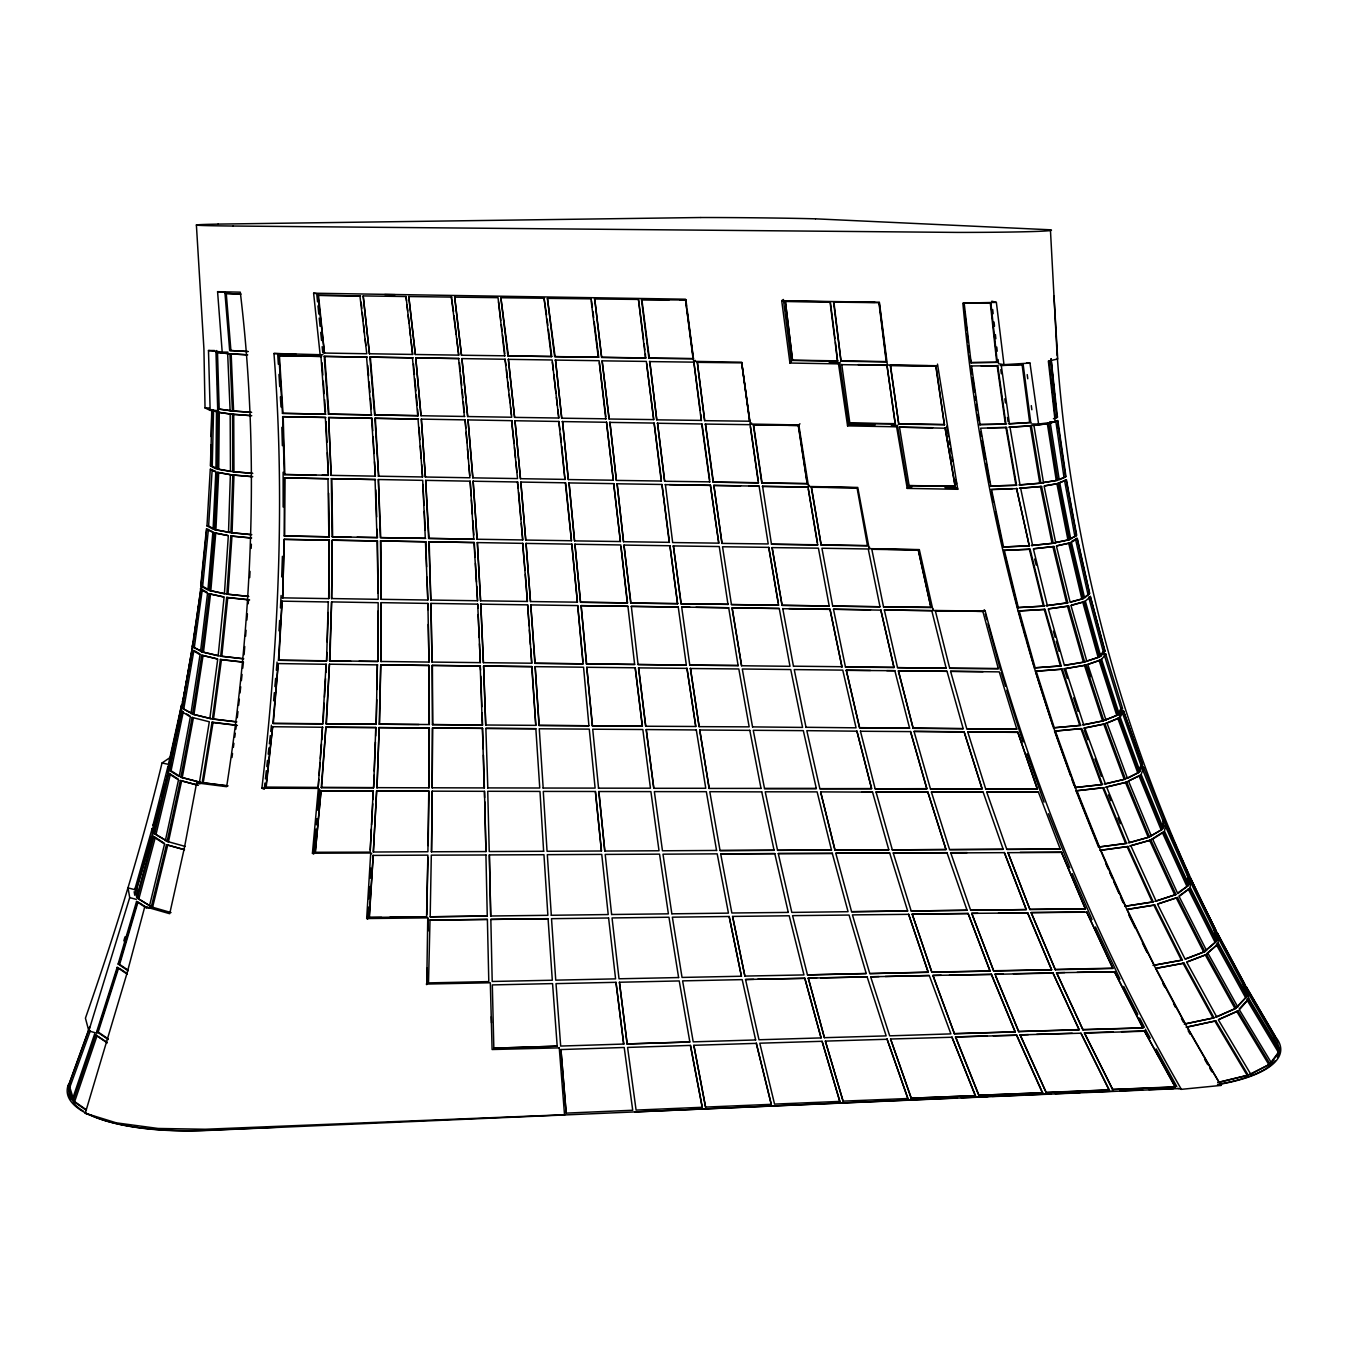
<?xml version="1.0" encoding="UTF-8"?>
<svg xmlns="http://www.w3.org/2000/svg" width="1348" height="1348" viewBox="0 0 1348 1348"><rect width="100%" height="100%" fill="white"/><g stroke="black" fill="none" stroke-linecap="round" stroke-linejoin="round"><path stroke-width="1.5" d="M283.147 507.016L283.131 472.204M328.659 493.267L329.333 536.824L284.209 535.965L284.411 477.832L328.44 478.742L284.411 477.832M284.681 536.083L284.9 478.001M429.102 727.886L429.001 787.839L429.338 728.021L379.176 727.549L377.002 787.738L379.176 727.549M432.506 727.954L432.186 787.788L432.506 727.954L482.449 728.308L483.258 748.915M378.114 611.099L377.743 661.497L378.181 602.708L331.591 601.899L329.552 660.857L350.716 661.194M381.198 602.657L381.096 661.531L381.198 602.657L427.889 603.415L428.007 609.7M211.922 409.792L216.489 411.966L215.966 468.784L210.608 466.071L211.922 409.792L213.574 409.876L212.243 466.155L215.832 467.958M230.171 414.072L230.457 471.412L217.23 469.087L217.786 412.202L231.671 414.207L217.786 412.202M231.94 471.514L218.73 469.188L219.286 412.32M328.912 540.009L328.71 598.63L329.333 540.177L284.192 539.284L282.659 597.956L284.192 539.284M332.248 540.11L331.608 598.563L332.248 540.11L377.491 540.969L378.114 593.069M428.765 791.108L427.906 851.751L373.345 852.02L376.631 791.023L428.967 791.242L428.175 845.584M432.202 791.158L431.512 851.835L432.202 791.158L484.471 791.327L484.623 797.561M426.76 914.787L427.973 857.328M487.386 916.067L430.181 916.792L431.309 855.154L486.038 854.986M210.962 444.924L210.49 465.734L212.158 465.785M211.147 436.6L211.771 409.539M427.148 968.15L426.726 984.68L427.754 917.87L366.673 918.544L370.717 853.014L312.433 853.217L318.33 788.395L261.9 788.176C278.632 643.99 285.22 498.356 273.964 353.479L323.014 354.777M376.783 699.679L376.159 724.247L377.356 664.716L377.052 689.451M418.975 724.55L379.243 724.196L380.743 664.8L429.018 665.457L429.338 724.617M379.546 724.264L380.743 664.8M428.091 930.946L427.754 917.87M429.995 920.128L428.512 982.894L488.802 981.597L487.386 919.403L429.995 920.128L487.386 919.403M846.274 670.158L859.569 727.65L909.614 728.24L859.586 727.903L846.274 670.158L870.555 670.445M228.52 532.359L230.373 474.698L217.213 472.373L214.45 529.579L230.002 532.511L214.45 529.579M250.863 534.617L230.929 532.679L232.8 474.951L252.767 476.653M232.075 532.814L233.962 475.136L232.8 474.951M281.092 595.496L280.435 607.948M281.715 576.927L282.406 556.303M326.856 652.499L326.57 660.924L328.238 601.815M327.227 641.985L328.255 612.514M891.331 425.311L897.448 425.412L896.605 426.811L907.221 488.397L957.737 489.29L937.483 364.095M329.923 660.958L331.591 601.899M373.598 787.738L375.772 727.482L325.896 727.128L321.279 787.535L373.598 787.738L374.104 775.302M374.272 771.157L375.452 742.141M375.704 735.924L375.772 727.482M897.532 667.648L946.144 668.17L897.532 667.648L884.339 609.97L931.771 610.661L946.144 668.17M1189.239 875.914L1188.885 884.608L1164.47 831.143L1165.969 823.426L1189.239 875.914L1187.74 876.486L1187.436 883.445M1053.984 296.122L1057.708 358.972L1048.356 361.129L1055.231 421.907L1038.583 424.047L1029.973 363.084L1003.99 364.651L996.357 302.39L962.86 303.115C988.236 579.017 1076.884 848.751 1221.086 1085.41L1181.354 1089.336C1094.947 939.59 1029.215 778.251 985.203 611.116L933.052 610.476L933.119 608.976M1190.57 878.61L1190.166 887.388L1216.856 940.365L1215.997 930.524L1190.57 878.61L1189.088 879.25M215.916 529.713L218.679 472.525L217.213 472.373M249.7 577.635L250.02 571.367M251.166 548.4L251.368 544.221M373.194 790.973L370.144 852.138L315.28 852.273L321.043 790.888L373.194 790.973L372.975 799.566M370.245 850.032L371.391 829.003M371.61 824.791L372.739 803.762M376.631 791.023L373.345 852.02M323.149 721.82L324.194 703.336M324.531 697.169L325.593 678.684M325.93 672.517L326.064 664.109L322.694 723.724L272.919 723.387L278.227 663.57L326.401 664.294M376.159 724.247L326.064 723.792L329.451 664.193L377.659 664.884M326.401 723.893L329.451 664.193M894.01 667.546L880.8 609.936L894.01 667.546L845.466 667.024L833.485 609.245L870.522 609.785M215.697 471.311L210.541 469.34L215.815 472.07L213.102 529.191L206.985 525.905L210.288 469.003M213.203 528.5L208.62 526.023L212.175 469.475M279.002 630.847L279.643 620.434M326.57 660.924L278.429 660.25L282.103 601.157L328.609 601.983M278.834 660.385L282.103 601.157M367.532 919.319L368.324 907.035M368.847 898.846L369.638 886.58M370.178 878.39L370.835 868.163M369.183 917.466L373.194 855.407L427.872 855.138L426.575 916.741L369.183 917.466L381.653 917.415M369.369 917.567L373.194 855.407M181.761 707.582L192.865 644.597L181.761 707.582L183.429 707.869M247.897 596.389L226.868 594.131L230.828 535.965L251.672 537.97M227.997 594.299L231.957 536.167L230.828 535.965M764.518 788.563L753.262 730.296L803.324 730.65L816.349 788.631L764.518 788.563L816.332 788.479M318.802 779.329L318.162 787.653L322.475 727.061L321.835 739.766M319.122 775.167L320.083 762.665M320.403 758.503L321.515 743.928M321.582 787.653L325.896 727.128M244.089 654.69L244.746 646.534M245.572 636.357L246.061 630.257M246.886 620.08L247.392 613.963M248.201 603.786L248.537 599.708L226.666 597.4L220.701 656.173L242.91 658.751M181.542 705.088L168.685 763.052L168.921 769.725L181.542 705.088L183.193 705.425M206.783 529.157L212.832 532.477L207.929 590.036L201.02 586.11L206.783 529.157L212.95 531.853M214.315 532.848L228.334 535.661L224.408 593.76L209.378 590.491L214.315 532.848L227.761 535.476M225.841 593.962L210.827 590.677L215.747 533.05M273.627 700.775L274.352 692.619M274.891 686.503L275.615 678.364M276.34 670.209L277.065 662.053M323.031 723.876L273.29 723.522L278.227 663.57M316.022 829.054L313.663 854.126L312.433 853.217M316.409 824.875L316.999 818.607M317.774 810.249L319.746 789.355L318.33 788.395M321.043 790.888L315.28 852.273M884.339 609.97L931.771 610.661M202.385 585.79L200.717 585.622L206.446 528.753M207.845 589.245L202.638 586.296L208.401 529.36M221.78 656.358L227.761 597.636L226.666 597.4M237.282 717.726L237.973 711.542M238.647 705.358L239.337 699.174M240.011 692.973L240.702 686.789M241.376 680.605L242.067 674.421M242.741 668.237L243.432 662.053L220.381 659.442L212.445 718.956L235.849 721.837M264.933 783.07L264.242 789.271L261.9 788.176M265.404 778.942L266.331 770.668M266.803 766.54L267.494 760.339M268.201 754.139L268.892 747.938M269.364 743.81L270.291 735.553M270.763 731.408L271.454 725.207M318.162 787.653L265.809 787.417L272.65 726.724L322.779 727.263M266.129 787.569L272.65 726.724M200.532 651.438L207.541 593.322L200.7 589.379L192.764 646.855L202.149 651.674L192.764 646.855M209.125 593.76L224.088 597.046L218.157 655.751L202.065 651.96L209.125 593.76L223.633 596.894M219.572 655.987L203.481 652.179L210.541 593.996M871.768 549.04L883.53 606.87L930.946 607.544L918.258 549.816L887.944 549.31M209.833 718.501L217.736 659.037L201.695 655.229L192.562 714.154L211.215 718.754L192.562 714.154M213.49 719.175L221.426 659.711L220.381 659.442M806.053 727.482L794.242 669.585L842.753 670.125L856.064 727.836L806.087 727.28M231.974 757.525L232.53 753.481M233.356 747.415L233.912 743.355M234.737 737.289L235.293 733.245M235.849 729.201L236.406 725.14L212.024 722.225L202.183 782.666L227.104 785.884M194.045 646.501L192.376 646.265L201.374 586.094M194.365 647.074L202.301 589.615L200.7 589.379M193.657 639.306L196.1 623.13M196.724 619.086L197.33 615.025M198.24 608.959L198.864 604.915M201.004 590.761L201.61 586.717M190.944 713.564L200.026 654.74L192.326 650.124L182.25 708.256L192.545 713.85L182.25 708.256M193.944 714.423L203.076 655.516L201.695 655.229M199.487 782.16L209.311 721.787L192.073 717.422L180.885 777.24L200.852 782.463L180.885 777.24M203.194 782.918L213.035 722.511L212.024 722.225M183.833 708.526L193.91 650.41L200.094 654.1M845.466 667.024L894.027 667.311M182.856 701.145L191.989 652.196M192.747 648.118L193.505 644.041M182.25 777.526L193.421 717.743L192.073 717.422M227.981 352.131L222.201 352.081L217.584 291.707L240.281 292.162C260.08 456.517 252.127 623.416 226.649 786.693L196.623 782.868L184.406 847.74L169.696 913.708L144.809 906.581L126.914 973.593L85.244 1113.246L91.31 1115.403A148.465 48.41 -4.2 0 0 206.783 1130.483L926.362 1099.26M1143.61 767.619L1164.723 820.629L1163.29 828.279L1141.133 774.375L1143.61 767.619L1142.076 768.141L1163.189 821.151L1162.094 826.88M930.946 607.544L918.258 549.816M192.376 646.265L193.354 641.328M181.694 711.525L190.338 716.866L179.2 776.583L169.494 770.483L181.694 711.525L183.261 711.845L171.061 770.786L179.166 775.892M165.349 840.697L178.492 779.902L168.837 773.752L154.531 833.704L166.916 841.051L154.531 833.704M185.198 846.409L167.118 841.405L180.312 780.509L198.358 785.328M181.626 780.863L168.449 841.725L167.118 841.405M169.764 760.289L182.098 704.448M170.792 761.367L181.424 713.412M883.53 606.87L930.979 607.257M829.98 609.212L841.961 666.923L829.98 609.212L788.917 608.605M167.978 766.338L168.129 773.061L153.891 832.879L152.998 825.178L167.978 766.338L169.612 766.709M156.082 834.058L170.387 774.123L168.837 773.752M149.443 906.109L164.54 844.016L153.773 836.99L137.395 898.156L150.976 906.496L137.395 898.156M171.044 912.562L151.296 906.884L166.444 844.691L184.507 849.712M166.444 844.691L167.742 845.078L152.594 907.238L151.296 906.884M154.717 824.808L160.833 800.746M161.844 796.735L164.894 784.705M155.323 831.328L154.649 825.532L169.09 768.731M171.179 756.784L162.03 762.985C141.119 849.358 114.664 934.282 85.43 1018.178L88.816 1030.883L97.022 1033.293M138.928 898.543L155.306 837.411L153.773 836.99M880.008 606.769L832.693 606.095L880.008 606.769L868.247 548.99L821.926 548.232L832.693 606.095M833.485 609.245L880.783 610.139M152.189 828.481L152.981 836.232L136.67 897.229L135.103 888.399L152.189 828.481L153.807 828.885M151.397 836.687L136.199 890.034L128.06 887.894L129.711 897.6L88.816 1030.883M138.322 897.65L136.738 888.787L153.234 830.89M123.831 940.887L125.01 936.86M119.13 963.719L137.328 901.829M128.009 970.088L119.635 964.443L138.052 901.896L136.552 901.458L118.118 964.039L128.161 970.796M749.758 730.363L699.696 730.009L709.166 788.428L761.047 788.378M108.261 1039.527L96.702 1031.608L117.175 967.359L118.658 967.83L98.202 1032.046L108.126 1038.853M97.663 1031.304L117.276 969.684M955.142 486.392L945.1 427.939L955.142 486.392L909.125 485.617L899.504 427.164L932.664 427.72M557.196 1046.166L552.562 983.602L492.323 984.916L493.84 1048.188L557.196 1046.166L493.84 1048.188M73.854 1100.457L72.219 1099.951L94.63 1033.967M86.373 1110.348L73.18 1101.148L95.691 1034.961L107.031 1042.29M86.205 1109.674L74.662 1101.602L97.14 1035.449M70.113 1086.033L68.478 1085.528L89.625 1027.142M72.219 1099.951L68.192 1086.808L89.457 1028.238M73.281 1098.586L69.81 1087.314L90.35 1030.698M933.052 610.476L919.319 549.596L869.174 548.653L869.662 547.305M1121.991 711.693L1140.914 765.209L1138.47 771.899L1140.054 771.444L1142.481 764.754L1123.558 711.239L1121.991 711.693L1119.447 716.091M752.572 727.061L742.293 668.996L790.737 669.552L802.566 727.414L752.622 726.892M709.166 788.428L699.747 729.925M842.011 666.721L793.551 666.182M200.717 585.622L201.762 582.825M909.125 485.617L955.243 486.055M907.221 488.397L907.794 486.965L911.922 487.032M829.205 605.993L782.009 605.336L829.205 605.993L818.421 548.181L772.101 547.608L782.009 605.336M927.694 365.696L890.287 365.426L898.762 424.064L944.409 424.805L935.967 365.813M899.504 427.164L944.982 428.226M559.049 1047.868L492.104 1049.519L490.318 982.776L426.271 984.057M898.762 424.064L890.472 365.123M1122.513 708.29L1119.211 714.103L1101.602 659.341L1105.798 654.286L1122.513 708.29L1120.929 708.694L1118.436 713.041M828.043 487.319L857.058 487.808L867.489 545.822L821.151 545.081L811.462 487.032L815.607 487.1M1123.558 711.239L1120.188 717.102L1140.054 771.444M857.058 487.808L811.294 487.251L821.151 545.081M68.478 1085.528L70.534 1082.158M895.257 423.946L886.95 365.072L895.257 423.946L849.847 423.205L841.742 364.381M741.585 665.76L732.149 607.796L779.262 608.487L789.995 666.3L741.585 665.76L732.031 607.931L779.262 608.487M1279.42 1051.12L1271.484 1062.949L1239.385 1009.804L1248.349 999.289L1279.42 1051.12L1270.018 1063.505M849.847 423.205L895.443 423.66M699.123 726.656L690.429 668.406L699.123 726.656L749.168 726.858L738.822 668.962L690.328 668.507M869.174 548.653L857.766 487.437L808.514 486.493L809.423 485.28M896.605 426.811L847.572 425.867L848.583 424.586L839.753 362.612L829.222 362.46M772.101 547.608L782.126 605.117M807.806 487.15L762.361 486.375L807.974 486.982L817.663 544.98L771.477 544.238L817.815 544.761M1100.726 656.291L1104.855 651.286L1090.313 596.81L1088.712 597.164L1103.254 651.64L1099.109 656.628L1100.726 656.291L1085.359 601.107L1090.313 596.81M689.772 665.154L738.249 665.541L689.772 665.154L681.684 607.072L689.856 607.19M841 361.23L833.57 302.121L878.93 302.693L886.259 361.904L841 361.23L833.856 301.851L875.054 302.373M1246.748 996.627L1236.369 1007.579L1246.748 996.627L1217.851 944.156L1206.578 953.946L1217.851 944.156M1239.216 1008.877L1248.349 999.289M778.318 602.994L768.764 547.372L722.545 546.766L731.442 604.578L778.672 605.067M778.066 425.142L753.347 424.906L761.789 482.988L807.233 483.764L798.488 425.479L788.277 425.311M646.181 729.605L653.797 788.294L646.282 729.554L696.242 729.959M320.083 354.271L313.612 293.207L685.475 299.205L693.681 361.365L741.653 362.208L750.297 424.047L798.808 424.957L799.954 423.778M792.54 360.455L785.345 301.244L792.54 360.455L837.529 361.129L835.49 342.527M789.928 363.033L791.327 361.887L783.39 299.475L781.705 300.705L789.928 363.033L838.507 363.876L839.753 362.612M761.789 482.988L807.418 483.528M768.764 547.372L778.537 605.235L731.442 604.578M695.77 726.488L686.975 668.372L695.77 726.488L645.709 726.235L638.514 667.883L686.975 668.372M1216.317 941.426L1205.112 951.065L1216.317 941.426L1189.661 888.399L1179.163 895.83M713.867 485.364L721.989 543.396L713.867 485.364L740.591 485.819M753.347 424.906L798.488 425.479M1089.487 593.743L1084.601 597.99L1071.424 542.351L1077.119 538.745L1089.487 593.743L1082.966 598.259M681.01 603.82L728.156 604.342L681.01 603.82L673.377 545.822L681.195 603.668M785.042 301.48L830.351 301.817L834.968 338.466M615.985 982.321L623.703 1044.06L615.985 982.321L556.016 983.619L560.684 1046.065L623.703 1044.06M560.937 1049.553L624.208 1047.48L632.717 1110.246L566.143 1113.128L560.937 1049.553L566.211 1113.128M750.297 424.047L751.594 422.969M564.542 1114.965L559.235 1047.531M738.131 665.676L728.695 607.763L681.684 607.072M1188.228 885.585L1177.781 893.64L1152.658 839.147L1151.175 839.568L1162.347 832.508L1163.813 832.07L1188.228 885.585L1177.781 892.898M1189.661 888.399L1179.129 896.521L1206.595 950.61M721.989 543.396L768.208 543.952L759.092 486.139L713.648 485.499M645.709 726.235L638.649 667.833M713.378 481.927L705.442 423.912L713.109 482.129L758.587 482.702M749.64 421.216L741.72 362.865L749.64 421.216L704.667 420.677L697.32 362.191L704.667 420.677M718.77 543.143L710.413 485.297L718.77 543.143L672.669 542.553L665.39 484.522M604.797 851.043L598.883 791.529L650.899 791.613L659.02 850.773L604.797 851.043L598.798 791.529M686.334 665.069L638.059 664.53L631.336 606.347L678.246 607.038L686.334 665.069L638.059 664.53M1273.793 1037.185L1275.107 1036.326L1245.586 985.877L1244.255 986.736M1076.412 535.628L1069.149 539.385L1076.412 535.628L1066.167 480.107L1058.113 483.275L1066.167 480.107M1152.658 839.147L1163.813 832.07M1162.482 829.189L1149.911 836.552L1162.482 829.189L1140.357 775.218L1128.815 780.846M1071.222 541.744L1074.07 539.941M1242.856 984.124L1244.221 983.315L1216.722 932.125M693.681 361.365L695.383 360.422M664.631 481.27L657.554 423.12L664.631 481.27L709.941 481.859M677.572 603.719L669.939 545.755L623.972 545.081L630.712 603.062L677.572 603.719L669.939 545.755M1214.026 930.238L1215.424 929.48L1189.998 877.666M1127.13 781.722L1140.357 775.218M700.741 414.173L701.246 420.576L693.883 362.14L700.185 410.011M1139.127 772.269L1127.484 778.335L1107.028 723.135L1105.529 723.455L1119.261 717.877L1139.127 772.269L1125.984 778.639M1244.979 987.696L1246.395 986.955L1275.933 1037.505L1279.673 1049.924L1278.241 1050.648M1249.411 1074.508L1270.069 1064.094L1238.003 1010.966L1218.811 1019.358M1270.069 1064.094L1250.759 1074.171L1218.356 1019.813L1238.003 1010.966M1277.702 1048.879L1274.517 1038.23L1275.933 1037.505M1247.136 998.851L1248.585 998.11L1246.395 986.955M656.762 419.835L649.77 361.466L656.762 419.835L701.55 420.408M630.712 603.062L677.774 603.618M1187.352 875.627L1188.801 874.936L1165.515 822.533M669.147 299.812L641.48 299.593L648.927 358.18L693.462 358.669L687.227 310.124M598.411 788.159L650.444 788.192L642.827 729.521L592.716 729.201L598.546 788.108M1215.947 933.844L1217.413 933.153L1244.912 984.428L1247.136 995.498L1245.67 996.172M1245.299 994.335L1243.463 985.102L1244.912 984.428M1216.739 943.769L1218.221 943.078L1217.413 933.153M1065.577 476.922L1059.242 479.821L1050.311 423.137L1057.439 420.812L1065.577 476.922L1059.174 479.248M648.927 358.18L693.462 358.669M1215.39 1017.218L1236.285 1008.135L1206.527 954.485L1187.184 961.798M1236.285 1008.135L1216.722 1016.931L1186.695 962.186L1206.527 954.485M1107.028 723.135L1119.261 717.877M1118.149 714.861L1104.501 720.321L1118.149 714.861L1100.558 660.048L1086.32 664.8M623.517 541.711L617.114 483.696L623.517 541.711L669.501 542.334M1162.92 820.359L1164.402 819.719M1141.79 767.416L1143.289 766.793L1140.627 764.08M1215.357 940.988L1214.514 931.165L1215.997 930.524M678.246 607.038L631.15 606.415M616.373 480.41L609.919 422.312L616.373 480.41L661.531 481.034M1185.633 958.782L1204.91 951.604L1177.478 897.498L1158.218 903.75M1204.91 951.604L1185.162 959.237L1157.528 904.154L1177.478 897.498M592.328 725.831L642.406 726.117L635.211 667.799L586.784 667.277L592.328 725.831L642.271 726.168L635.211 667.799M1140.745 764.485L1142.278 763.912L1123.339 710.48L1121.806 711.053M653.713 419.616L646.349 361.416L602.118 360.843L609.128 419.009L653.713 419.616L646.619 363.488M634.638 664.446L586.414 663.907L581.123 605.64L627.915 606.314L634.638 664.446L586.414 663.907M641.48 299.593L685.93 300.014L686.705 306.08M609.128 419.009L602.118 360.843M1100.558 660.048L1087.819 664.53L1106 720.068M1099.547 656.965L1085.41 661.598L1099.547 656.965L1084.196 601.73L1071.357 605.185M601.646 357.439L594.704 298.868L601.646 357.439L645.54 358.079L645.422 353.917M1163.189 821.151L1164.723 820.629M1154.798 901.34L1175.978 894.533L1150.872 840.04L1129.54 845.988M1175.978 894.533L1156.112 901.138L1130.837 845.752L1150.872 840.04M1053.428 418.706L1056.95 417.56L1050.867 360.809L1049.216 360.91L1055.315 417.661L1056.95 417.56M1104.113 654.117L1105.697 653.611M1057.439 420.812L1048.66 423.289L1050.311 423.137M580.533 602.303L574.939 544.255L580.533 602.303L627.528 602.893L621.024 547.035M623.972 545.081L630.931 602.944M1140.914 765.209L1142.481 764.754M669.231 540.278L661.952 484.471L669.248 542.452M1084.196 601.73L1070.969 605.505L1086.892 661.413M620.4 541.542L613.694 483.646L620.4 541.542L574.551 540.885L569.041 482.887L574.551 540.885M1070.548 601.933L1083.303 598.596L1070.144 542.907L1056.883 545.738M1083.303 598.596L1070.16 602.32L1056.411 546.024L1070.144 542.907M1128.225 842.854L1149.473 837.024L1126.726 782.16L1105.326 787.232M1149.473 837.024L1129.523 842.685L1106.607 787.047L1126.726 782.16M661.261 478.961L654.134 423.07L661.228 481.152M613.306 480.225L606.516 422.261L613.306 480.225L568.317 479.551L562.52 421.52L568.317 479.551M1105.798 654.286L1104.197 654.707L1120.929 708.694M1099.985 659.762L1101.602 659.341M1248.197 1075.165L1217.985 1082.478L1248.197 1075.165L1215.845 1020.857L1186.072 1027.193M561.728 418.183L555.511 360.034L561.728 418.183L606.128 418.824M643.619 339.78L638.463 299.424L645.54 358.079M1104.13 784.047L1125.428 779.077L1104.989 723.876L1083.556 728.156M1125.428 779.077L1105.411 783.929L1084.803 728.004L1104.989 723.876M598.697 357.237L555.09 356.58L547.423 298.363L554.635 356.681L598.697 357.237L594.215 321.784M1075.62 538.593L1077.254 538.206L1089.639 593.12L1088.021 593.508M1069.368 539.706L1054.237 542.873L1069.368 539.706L1058.349 483.511L1044.649 485.786M1214.059 1017.841L1184.387 1024.076L1214.059 1017.841L1184.083 963.129L1156.87 968.117M1215.845 1020.857L1187.15 1027.109L1219.098 1082.427M1103.254 651.64L1104.855 651.286M1083.725 601.461L1085.359 601.107M1064.145 668.76L1085.662 665.171L1103.827 720.742L1083.725 724.853L1065.375 668.659L1064.145 668.76L1067.296 678.432M1082.478 724.921L1103.827 720.742M1184.083 963.129L1155.91 968.437L1185.448 1024.042M1182.398 960.062L1153.281 965.353L1182.398 960.062L1154.798 904.997L1128.108 909.209M1077.119 538.745L1075.502 539.048L1087.87 594.013M1057.708 480.276L1042.038 482.786L1057.708 480.276L1048.778 423.525L1032.467 425.53M1058.349 483.511L1044.093 486.055L1055.72 542.806M1065.375 668.659L1085.662 665.171M1065.206 665.137L1084.618 662.003L1068.694 606.078L1049.081 608.723M1084.618 662.003L1064.415 665.44L1048.255 608.942L1068.694 606.078M601.444 850.992L595.361 791.495L543.278 791.411L547.052 851.279L601.444 850.992L595.445 791.512M1153.231 901.879L1124.67 906.328L1153.231 901.879L1128.006 846.527L1099.867 850.302M1154.798 904.997L1127.13 909.496L1154.309 965.337M508.398 355.872L500.883 297.739L507.926 355.939L551.753 356.529L548.383 329.468M507.926 355.939L551.753 356.529M514.582 417.375L508.381 359.343L514.582 417.375L558.78 418.032L557.836 409.741M558.78 418.032L552.141 359.983L508.381 359.343M561.779 446.289L564.947 479.45L558.78 421.469L560.027 429.742M520.48 478.692L514.987 420.745L520.48 478.692L565.301 479.399M571.468 540.75L525.737 540.059L520.834 482.062L565.654 482.82L571.468 540.75L565.334 482.82M588.924 725.763L538.998 725.426L535.156 666.653L583.549 667.209L588.924 725.763L538.998 725.426M525.737 540.059L520.834 482.062M577.399 602.168L571.805 544.154L577.399 602.168L530.489 601.545L526.057 543.413L530.489 601.545M1067.768 602.842L1046.2 605.69L1067.768 602.842L1054.035 546.513L1034.253 548.636M1128.006 846.527L1100.844 850.285L1125.664 906.345M627.915 606.314L580.904 605.656M1100.693 787.957L1076.041 790.838L1098.536 847.066L1126.574 843.359L1103.675 787.721L1102.748 787.721L1125.614 843.326M1098.536 847.066L1126.574 843.359M583.027 661.716L577.719 605.589L530.792 604.915L534.87 663.3L583.229 663.806M586.784 667.277L592.497 725.763M1048.778 423.525L1033.933 425.496L1043.52 482.769M543.025 788.041L595.108 788.108L589.278 729.133L539.267 728.779L543.177 788.024M551.248 915.275L608.218 914.551L601.747 854.396L547.322 854.666L551.315 915.258M1102.361 784.519L1074.811 787.569L1102.361 784.519L1081.787 728.611L1054.574 731.138L1070.632 775.892M1076.041 790.838L1103.675 787.721M1054.035 546.513L1033.377 548.855L1047.396 605.707M1053.226 543.244L1031.456 545.502L1053.226 543.244L1041.6 486.459L1019.492 488.279L1041.6 486.459M1055.754 417.358L1057.455 417.172L1051.052 358.635L1054.389 393.97M1080.591 725.376L1053.462 727.836L1080.591 725.376L1062.258 669.164L1035.399 671.203M1054.574 731.138L1080.894 728.577L1101.451 784.452M1040.909 483.157L1020.015 484.994L1009.989 427.232L1008.86 427.164L1031.338 425.816L1040.909 483.157L1018.886 484.876M1061.196 665.912L1034.421 667.867L1061.196 665.912L1045.054 609.397L1018.448 610.964L1022.846 626.668M1062.258 669.164L1036.241 671.27L1054.321 727.937M461.488 355.215L454.68 297.133L461.488 355.215L505.079 355.821M1009.989 427.232L1031.338 425.816M1008.355 423.727L1030.765 422.48L1023.166 364.533L1000.199 365.409M1030.765 422.48L1009.467 423.879L1001.294 365.544L1023.166 364.533M1009.113 572.883L1017.588 607.611L1044.127 606.095L1030.091 549.226L1003.62 550.405L1030.091 549.226M1018.448 610.964L1045.054 609.397M1017.588 607.611L1044.127 606.095M467.672 416.549L461.926 358.602L467.672 416.549L511.684 417.24L505.011 359.242L506.123 365.477M546.58 314.91L544.053 298.279L551.298 356.597M472.828 477.849L468.042 419.919L472.828 477.849L517.514 478.591L511.617 420.643L514.161 443.425M1028.541 545.721L1002.878 547.018L1029.282 545.906L1016.56 488.465L1029.282 545.906M690.378 1045.425L702.241 1107.281L636.087 1110.095L627.578 1047.43L690.53 1045.408L702.241 1107.281M619.44 982.237L679.24 980.94L689.856 1042.004L627.123 1043.942L619.44 982.237L627.174 1043.992M756.481 1043.352L693.849 1045.307L705.56 1107.096L771.258 1104.332L756.312 1043.318L771.258 1104.332M839.804 1101.417L774.561 1104.113L759.783 1043.2L822.095 1041.296L839.804 1101.417L822.095 1041.296M887.338 1039.257L825.364 1041.111L843.073 1101.148L907.878 1098.519L887.068 1039.139L907.878 1098.519M952.227 1037.235L890.59 1039.022L911.13 1098.216L975.48 1095.638L951.907 1037.067L975.143 1095.435M978.732 1095.284L1042.611 1092.773L978.732 1095.284L955.479 1036.949L987.006 1035.938M1045.863 1092.385L1109.286 1089.942L1046.233 1092.672L1020.032 1034.876L1028.372 1034.607M1113.263 1031.894L1084.23 1032.821L1112.538 1089.504L1175.035 1086.791L1144.368 1030.917L1121.553 1031.641M911.13 1098.216L975.48 1095.638M1112.538 1089.504L1175.49 1087.128L1144.368 1030.917M930.457 1099.092L957.114 1097.929M961.208 1097.761L988.101 1096.598M992.313 1096.413L1019.61 1095.216M1025.895 1094.947L1051.052 1093.851M1055.231 1093.683L1080.254 1092.588M1086.505 1092.318L1111.527 1091.24M1119.817 1090.869L1142.599 1089.892M1148.816 1089.622L1173.67 1088.544M1178.422 1088.611L634.706 1111.948M564.829 1114.729L205.317 1129.253L158.104 1128.461L116.332 1122.85L85.244 1113.246M279.221 1127.147L206.48 1130.247A150.1 48.393 -4.1 0 1 68.344 1084.685M1016.594 485.263L990.207 486.021L1016.594 485.263L1006.552 427.484L987.949 427.788M990.847 489.442L1012.601 488.616M1017.285 488.616L991.555 489.61L1003.603 547.204M477.091 539.234L473.148 481.219L477.091 539.234L522.721 539.958L521.305 523.395M627.123 1043.942L689.755 1041.953M757.778 979.238L804.891 978.311L821.084 1037.909L758.991 1039.763L745.545 979.507L753.701 979.339M816.635 977.974L808.227 978.143L824.403 1037.69L886.158 1035.887L867.135 976.879L820.848 977.873M885.316 976.474L929.294 975.531L950.896 1033.882L889.697 1035.837L870.656 976.795L879.031 976.609M954.199 1033.579L1015.28 1031.877L954.468 1033.815L932.85 975.43L941.19 975.261M995.599 976.003L1018.582 1031.54L1078.973 1029.619L1052.872 972.835L1013.46 973.694M1082.629 1029.518L1143.037 1027.917L1082.983 1029.838L1056.512 972.75L1064.768 972.565M1018.582 1031.54L1079.327 1029.889L1052.872 972.835M993.308 1035.736L1016.763 1035.213L1042.611 1092.773M1036.73 1034.337L1072.216 1033.225M955.479 1036.949L1016.763 1035.213M1020.032 1034.876L1080.961 1033.208L1109.286 1089.942M1144.806 1031.203L1084.635 1033.107L1112.959 1089.841M522.721 539.958L517.464 481.977L518.323 488.212M1005.962 424.098L979.457 424.553L1005.962 424.098L997.79 365.712L981.024 365.78M1006.552 427.484L980.653 428.192L990.881 486.257M218.039 224.105L700.775 217.517M741.417 976.238L682.037 977.435L672.366 917.179L729.167 916.505L741.417 976.238L729.167 916.505M744.804 976.087L803.964 974.924L789.203 915.781L732.554 916.421L744.905 976.205L732.638 916.488M866.09 973.458L807.469 974.89L866.259 973.627L849.072 915.056L792.573 915.646L807.469 974.89M931.653 972.06L990.123 971.049L931.889 972.312L912.141 914.129L968.1 913.422L990.123 971.049M993.476 970.745L1051.693 969.768L993.729 971.032L971.689 913.354L977.89 913.287M1055.046 969.414L1112.69 968.167L1086.64 911.905L1113.027 968.487L1055.349 969.751L1031.085 912.596L1084.584 911.922M869.797 973.593L928.317 972.329L908.586 914.18L928.098 972.127L869.797 973.593L852.425 914.888L908.788 914.332M949.531 975.076L991.505 974.385L1015.28 1031.877M994.807 974.082L1003.097 973.913M1077.153 972.296L1114.661 971.79L1143.037 1027.917M804.891 978.311L745.545 979.507M808.227 978.143L867.135 976.879M932.85 975.43L991.505 974.385M1053.209 973.087L995.11 974.334L1018.903 1031.827M1056.512 972.75L1114.661 971.79M969.802 356.344L971.116 362.781L997.318 362.309L990.898 303.216L963.618 303.199L964.106 307.293M970.509 362.477L997.318 362.309M970.948 365.965L997.79 365.712M480.579 600.804L477.361 542.587L480.579 600.804L527.405 601.461L525.349 574.484M1026.35 909.58L970.661 910.288L1026.35 909.58L1004.462 852.661L950.778 852.93L970.661 910.288M1029.72 909.26L1085.46 908.872L1029.973 909.58L1007.849 852.391M911.197 910.995L967.072 910.271L947.004 852.711L893.235 852.981L911.197 910.995L967.072 910.271M490.841 919.403L548.063 918.679L552.309 980.232L492.205 981.479L490.841 919.403L548.097 918.746M389.858 917.297L426.726 916.842M490.723 916L547.878 915.309L543.952 854.716L489.358 854.918L490.723 916L489.358 854.918M671.843 913.826L728.442 913.118L717.203 853.857L662.997 854.177L671.843 913.742M788.344 912.394L731.863 913L720.674 853.84L774.78 853.57L788.26 912.276M832.272 853.284L848.077 911.686L791.832 912.411L778.268 853.554L832.39 853.402L778.268 853.554M851.599 911.703L907.659 910.978L889.68 852.998L835.794 853.267L851.599 911.703L907.659 910.978M998.531 913.017L1027.732 912.899L1051.693 969.768M912.141 914.129L968.336 913.624M971.689 913.354L1027.732 912.899M1031.085 912.596L1086.96 912.192M963.618 303.199L990.898 303.216M527.405 601.461L522.67 543.328L525.029 570.339M431.326 851.768L485.954 851.565L484.724 801.723M543.75 851.279L489.24 851.532L487.74 791.276L539.975 791.428L543.632 851.262M720.051 850.554L774.072 850.285L720.051 850.554L709.789 791.697L761.755 791.883M834.918 849.88L888.804 849.813L834.985 850.082L820.629 791.883L872.577 792.135L862.113 791.95M946.043 849.56L892.342 849.847L946.043 849.56L927.828 792.051L876.031 791.967L892.342 849.847M777.56 850.318L831.48 850.049L817.124 791.883L765.226 791.798L777.56 850.318L831.48 850.049M949.599 849.611L1003.198 849.324L983.147 792.135L931.401 792.051L949.599 849.611L1003.198 849.324M1006.804 849.375L1060.269 849.105L1038.449 792.22L986.753 792.135L1006.804 849.375L1060.269 849.105M950.576 852.677L967.089 852.61M1020.2 852.34L1061.381 852.138L1085.46 908.872M720.725 853.924L774.864 853.655M1061.634 852.425L1008.085 852.677L1029.973 909.58M415.336 354.49L408.781 296.526L415.336 354.49L458.708 355.131L456.753 338.55M265.809 787.417L317.858 787.502M321.279 787.535L373.329 787.62M376.732 787.653L429.001 787.839M432.186 787.788L484.387 787.923L483.426 755.082M487.605 787.906L539.756 788.007L535.847 728.712L485.87 728.375L487.808 787.923M653.797 788.294L705.762 788.277L696.293 729.908M819.854 788.698L871.634 788.765L856.89 731.02L871.583 788.563L819.854 788.698L806.829 730.667L856.924 731.189M860.412 731.037L875.172 788.816L926.919 788.9L910.557 731.61L860.462 731.256M930.474 788.951L982.17 789.035L964.106 731.779L914.028 731.408L930.474 788.951L982.035 788.749L964.106 731.779M985.759 789.086L1037.404 789.17L1017.774 732.149L967.695 731.779L985.759 789.086L1037.235 788.85L1017.774 732.149M321.296 791.057L373.43 791.141M376.85 791.158L428.967 791.242M927.963 792.253L876.031 791.967M233.187 226.026L957.08 232.412A110.553 2.612 0.2 0 0 1050.429 229.8L1057.169 355.805M218.494 410.517L210.153 410.399L208.485 350.514L214.635 350.531M458.708 355.131L451.344 297.049L453.568 311.607M483.41 662.677L480.798 604.157L483.41 662.677L531.735 663.216L530.708 648.641M217.584 291.707L224.948 291.758M326.064 723.792L375.856 724.129M379.243 724.196L429.068 724.533L428.731 665.339M480.579 670.108L480.191 665.963L432.135 665.423L432.455 724.601L482.55 724.988L482.112 712.806M485.718 725.005L535.796 725.359L531.955 666.637L483.595 666.03L485.718 725.005L483.595 666.03M432.455 724.601L482.55 724.988M913.101 728.038L963.18 728.661L913.152 728.324L898.408 670.984L947.021 671.304L898.391 670.748L913.152 728.324M950.593 671.321L966.752 728.746L1016.796 729.083L999.272 671.877L950.593 671.321L983.046 671.692M326.199 727.297L376.041 727.634M379.445 727.667L429.338 728.021M432.742 728.055L482.651 728.392M964.224 732.015L914.028 731.408M1017.925 732.419L967.695 731.779M421.014 415.74L415.757 357.86L421.014 415.74L464.824 416.465M278.429 660.25L326.199 660.79M329.552 660.857L377.389 661.396M380.743 661.464L428.984 662.07L428.276 624.377M477.883 608.319L477.697 604.14L430.939 603.399L432.034 662.07L480.309 662.643L479.467 643.839M359.023 661.295L377.743 661.497M534.87 663.3L583.01 663.839L577.719 605.589M998.312 668.49L949.7 668.271L998.363 668.81L982.861 611.402L976.66 611.301M886.748 670.63L894.836 670.714L909.614 728.24M381.046 664.918L429.018 665.457M432.135 665.423L480.444 666.047M483.831 666.081L531.955 666.637M846.258 670.36L894.836 670.714M384.702 294.538L395.048 294.673M317.926 295.313L360.489 295.953L317.926 295.313L324.447 353.109L318.516 295.431M363.185 295.92L369.47 353.766L363.185 295.92L406.018 296.526L406.489 300.655M408.781 296.526L451.866 297.099M454.68 297.133L498.035 297.672L504.607 355.855M500.883 297.739L544.508 298.245M547.423 298.363L591.317 298.835M594.283 298.97L638.463 299.424M679.628 299.93L685.93 300.014M787.384 301.278L830.351 301.817M1031.254 423.963L1038.583 424.047M323.874 353.041L366.774 353.749L359.916 295.835M369.47 353.766L412.606 354.44L410.955 339.949M602.051 357.287L645.928 357.945M792.826 360.186L837.799 360.86M841.27 360.91L886.495 361.584M273.964 353.479L296.24 354.372M278.868 355.67L321.498 356.445L278.868 355.67L282.457 413.347L325.694 414.156L282.457 413.347M324.228 356.394L367.077 357.153L324.228 356.394L328.406 414.139L371.829 414.931M369.858 357.119L412.926 357.843L369.858 357.119L374.592 414.931L418.2 415.69L417.644 409.489M415.757 357.86L459.061 358.551L416.246 357.894M461.926 358.602L505.449 359.259M555.106 360.084L599.102 360.691L605.758 418.908M649.416 361.584L693.883 362.14M697 362.342L741.72 362.865M858.187 364.634L937.433 365.729M841.523 364.651L886.748 365.342M890.287 365.426L935.798 366.117L944.409 424.805M282.221 597.838L328.71 598.63M331.608 598.563L378.198 599.321L377.103 540.834M426.676 566.733L425.816 541.761L380.456 540.936L381.147 599.304L427.805 600.029L427.03 577.146M475.119 557.112L474.311 542.57L428.816 541.761L430.804 600.045L477.546 600.753L476.737 586.195M580.786 602.219L627.528 602.893M480.798 604.157L527.641 604.864L529.107 625.708M695.989 607.291L728.695 607.763M982.861 611.402L935.327 610.711L960.13 611.065M782.666 608.689L829.913 609.38M781.705 300.705L879.385 302.306L887.372 365.005M328.406 414.139L371.307 414.847L366.555 357.035M374.592 414.931L418.2 415.69M898.947 423.727L944.56 424.468M848.583 424.586L875.054 425.041M315.921 475.153L284.31 474.513L282.659 416.667L325.357 417.375L328.356 475.372L322.138 475.271M328.659 417.476L331.136 475.339L328.659 417.476L372.048 418.318L372.756 430.72M374.879 418.284L418.453 419.093L374.879 418.284L378.636 476.215L375.351 418.369M282.659 416.667L325.862 417.526M329.148 417.594L372.048 418.318M421.334 419.11L425.395 477.007L421.334 419.11L465.111 419.885L465.801 428.159M468.042 419.919L512.004 420.677M514.987 420.745L559.134 421.469M562.167 421.57L606.516 422.261M609.582 422.396L654.134 423.07M657.251 423.238L701.735 423.98L709.688 482.028M705.173 424.064L750.111 424.671L758.351 482.887L713.109 482.129M284.31 474.513L327.867 475.254M331.136 475.339L375.351 476.164L374.525 461.707M378.165 476.181L422.531 476.973L421.654 464.571M425.395 477.007L469.913 477.782L465.111 419.885M944.931 487.588L957.316 487.808L957.737 489.29M331.288 478.675L375.485 479.551L331.288 478.675L332.181 536.774L350.969 537.161M378.384 479.517L422.716 480.36L425.294 538.324L380.321 537.599L378.384 479.517L380.743 537.65L425.698 538.374M474.125 539.166L428.63 538.408L425.665 480.36L470.166 481.185L471.143 495.676M473.148 481.219L517.801 481.994M568.721 482.921L613.694 483.646M616.828 483.78L661.952 484.471M669.484 484.606L710.413 485.297M748.814 485.954L759.092 486.139M665.137 484.64L710.194 485.415M284.209 535.965L329.333 536.824M332.181 536.774L377.44 537.599L377.154 529.309M428.63 538.408L473.755 539.133L470.166 481.185M357.068 537.262L377.44 537.599M821.303 544.828L867.606 545.569M284.647 539.453L329.333 540.177M332.653 540.245L377.491 540.969M380.456 540.936L425.816 541.761M428.816 541.761L474.311 542.57M477.361 542.587L522.973 543.362M526.057 543.413L571.805 544.154M574.939 544.255L620.788 544.963L627.292 602.96M673.174 545.923L719.259 546.563L727.987 604.477M871.701 549.293L918.207 550.051M531.735 663.216L527.641 604.864M1049.789 421.806L1055.231 421.907M196.387 224.931L203.919 348.829L205.031 407.922L209.159 407.989M530.792 604.915L535.122 663.267M815.607 218.831L1050.446 229.8M217.685 408.916L231.637 410.837L217.685 408.916L215.983 352.232L229.194 353.732L215.983 352.232M248.302 351.542L229.666 350.48L224.998 293.409L241.039 294.083M229.666 350.48L247.476 351.491M224.998 293.409L240.298 294.083M210.608 466.071L212.243 466.155M535.796 725.359L531.735 666.569M246.465 354.743L229.935 353.783L232.378 410.972L251.638 412.353M216.489 411.966L218.14 412.067M247.695 354.878L231.165 353.901L233.592 411.056L250.93 412.303M535.156 666.653L539.2 725.393M217.23 469.087L218.73 469.188M412.606 354.44L406.018 296.526M232.378 410.972L233.592 411.056M1026.586 362.865L1029.973 363.084M251.975 473.316L232.783 471.665L232.53 414.257L251.739 415.673M232.53 414.257L251.014 415.673M206.985 525.905L208.62 526.023M430.804 600.045L429.186 541.829M232.783 471.665L252.784 473.35M233.962 475.136L251.924 476.67M230.929 532.679L251.806 534.667M231.957 536.167L250.711 537.987M477.546 600.753L473.991 542.486M226.868 594.131L248.773 596.423M227.761 597.636L249.616 599.961M201.02 586.11L202.638 586.296M220.701 656.173L243.752 658.768M221.426 659.711L242.556 662.104M208.485 350.514L222.201 352.081M422.531 476.973L418.015 419.009M432.034 662.07L430.939 603.399M212.445 718.956L236.827 721.854M230.373 474.698L231.839 474.884L218.679 472.525M213.035 722.511L237.417 725.443M202.183 782.666L228.082 785.867M212.832 532.477L214.45 532.679M209.378 590.491L210.827 590.677M480.309 662.643L477.697 604.14M200.262 588.891L201.93 589.127M425.665 480.36L429.018 538.425M202.065 651.96L203.481 652.179M313.612 293.207L316.713 293.696L317.555 301.851M182.148 701.819L183.8 702.089M381.147 599.304L380.844 541.037M1003.99 364.651L998.565 363.741L998.11 359.562M375.351 476.164L371.559 418.183M427.805 600.029L425.463 541.66M168.685 763.052L170.337 763.356L170.522 768.377M169.494 770.483L171.061 770.786M181.07 710.901L182.721 711.239M162.03 762.985L170 764.67M152.998 825.178L154.649 825.532M153.554 824.319L155.155 824.673M168.129 773.061L169.781 773.432M428.984 662.07L427.889 603.415M203.076 655.516L217.112 658.852M693.849 1045.307L705.56 1107.096M135.103 888.399L136.738 888.787M991.791 301.194L996.357 302.39M180.312 780.509L197.027 784.974M129.711 897.6L136.283 899.386M1177.815 1088.358L1181.354 1089.336M118.118 964.039L119.635 964.443M167.742 845.078L183.8 849.543M485.87 728.375L535.847 728.712M1217.497 1084.348L1221.086 1085.41M96.702 1031.608L98.202 1032.046M68.192 1086.808L69.81 1087.314M196.623 782.868L199.908 783.896M73.18 1101.148L74.662 1101.602M144.809 906.581L149.561 908.097M485.954 851.565L484.471 791.327M430.181 916.792L487.268 916L485.92 854.885M205.031 407.922L210.153 410.399M825.364 1041.111L843.073 1101.148M202.301 589.615L207.44 592.581M890.59 1039.022L911.417 1098.418M186.715 714.002L190.169 716.142M1080.961 1033.208L1108.865 1089.656M929.294 975.531L870.656 976.795M821.084 1037.909L804.722 978.227M170.387 774.123L178.425 779.245M155.306 837.411L164.54 843.427M139.771 903.042L144.91 906.463M136.552 901.458L146.831 908.299M120.326 968.959L126.998 973.492M117.175 967.359L127.184 974.149M95.691 1034.961L107.217 1042.931M370.717 853.014L371.762 853.84M824.403 1037.69L808.396 978.26M947.004 852.711L893.235 852.981M889.68 852.998L835.794 853.267M1038.449 792.22L986.753 792.135M984.192 609.717L985.203 611.116M983.147 792.135L931.401 792.051M1236.672 1011.32L1268.721 1064.431M1248.585 998.11L1279.673 1049.924M1246.917 999.845L1277.988 1051.676M1214.767 1020.958L1247.102 1075.232M1246.041 989.499L1274.517 1038.23M1188.144 1030.765L1190.2 1034.32M1204.607 1059.292L1207.707 1064.65M1209.763 1068.206L1211.818 1071.778M1244.945 985.708L1246.934 989.264M1248.922 992.819L1250.91 996.391M1252.899 999.946L1254.887 1003.519M1208.044 953.424L1237.852 1007.074M1205.213 954.805L1234.953 1008.439M1218.221 943.078L1247.136 995.498M1216.401 944.678L1245.282 997.132M1145.328 1029.198L1150.248 1038.162M1156.146 1048.913L1176.821 1086.572M1183.022 963.197L1212.981 1017.875M1216.941 935.664L1243.463 985.102M1162.734 983.332L1164.706 987.022M1173.552 1003.704L1175.523 1007.411M1181.438 1018.532L1183.409 1022.222M1229.292 956.575C1131.528 771.629 1072.604 566.48 1057.354 357.843M1234.094 965.926L1236.015 969.667M1176.181 897.785L1203.595 951.856M1119.986 979.069L1095.469 926.969M1123.743 986.5L1137.813 1014.336M1139.7 1018.06L1144.385 1027.345M1114.291 971.504L1142.632 1027.597M1188.195 888.888L1214.851 941.881M1153.787 905.047L1181.37 960.079M1189.998 881.103L1214.514 931.165M1128.849 915.107L1135.185 928.132M1142.43 943.027L1146.946 952.328M1092.015 919.521L1072.267 873.588M1149.591 840.276L1174.664 894.752M1056.866 973.037L1082.983 1029.838M1162.347 832.508L1186.745 886.007M1127.029 846.544L1152.237 901.879M1056.343 414.746L1057.455 417.172M1020.385 1035.129L1046.233 1092.672M1016.409 1035.011L1042.24 1092.537M1165.279 825.886L1187.74 876.486M1105.663 863.377L1108.14 868.971M1109.792 872.712L1112.269 878.306M1113.92 882.047L1118.891 893.252M1120.542 896.993L1123.019 902.587M1069.823 867.792L1048.491 813.737M1061.381 852.138L1085.174 908.552M1031.372 912.882L1055.349 969.751M1027.446 912.663L1051.406 969.482M1128.63 781.351L1151.411 836.198M1125.445 782.362L1148.193 837.192M991.201 974.183L1014.96 1031.641M1108.494 794.899L1110.853 800.661M1117.964 817.916L1120.34 823.679M1138.875 775.606L1160.999 829.559M1076.968 790.855L1099.479 847.117M955.799 1037.151L979.052 1095.536M910.473 731.408L926.817 788.664L875.172 788.816M820.629 791.883L834.985 850.082M1004.226 852.425L1026.098 909.293M1044.06 802.127L1026.991 753.717M971.925 913.607L993.729 971.032M968.1 913.422L989.87 970.813M1103.742 724.028L1124.165 779.211M1084.264 730.077L1087.802 739.715M1094.913 758.991L1101.299 776.33M933.119 975.649L954.468 1033.815M1117.778 718.198L1137.645 772.572M1055.45 731.189L1075.721 787.636M1072.031 779.784L1074.12 785.614M1022.997 742.091L1006.703 690.294M1016.796 729.083L966.752 728.746M912.343 914.332L931.889 972.312M1086.977 666.788L1090.212 676.696M1084.432 665.289L1102.58 720.826M1073.615 697.809L1078.046 711.356M1061.415 669.114L1079.731 725.275M1099.075 660.318L1116.666 715.114M1036.022 673.141L1052.839 725.881M927.828 792.051L945.892 849.324M1001.176 672.214L1005.473 686.267M1067.481 606.145L1083.388 662.036M1053.378 631.184L1055.113 637.233M1056.259 641.277L1059.14 651.354M1044.245 609.296L1060.37 665.777M1019.24 611.065L1035.23 668.001M1023.958 630.594L1025.609 636.475M1026.704 640.401L1033.865 665.895M947.021 671.304L963.18 728.661M872.493 791.967L888.804 849.813M1082.714 601.949L1098.064 657.167M985.287 613.744L986.921 619.794M988.017 623.821L1000.553 670.209M1090.33 596.187L1104.888 650.595M935.327 610.711L949.7 668.271M1034.691 559.016L1036.191 565.098M1029.333 549.108L1043.335 605.943M1052.839 546.53L1066.571 602.842M1004.378 550.54L1018.363 607.763M1005.119 556.539L1008.119 568.789M1068.661 543.059L1081.821 598.731M761.738 791.798L774.072 850.285M1020.655 488.313L1032.635 545.569M991.269 491.498L993.425 501.776M995.565 512.072L1001.581 540.851M1040.437 486.426L1052.047 543.193M1059.764 483.056L1070.784 539.183M1056.883 483.629L1067.902 539.79M749.791 730.279L761.03 788.513M782.75 608.521L793.483 666.384M1066.42 479.635L1076.681 535.089M1064.532 480.326L1074.777 535.847M980.721 432.152L981.445 436.28M982.17 440.425L985.455 459.078M986.18 463.223L989.466 481.876M946.582 426.238L948.369 436.499M949.076 440.594L949.801 444.705M950.509 448.817L951.233 452.911M951.941 457.023L952.665 461.117M955.884 479.602L956.591 483.696M1005.878 427.299L1015.886 485.044M808.328 489.038L817.461 542.688M1030.209 425.749L1039.78 483.056M897.448 425.412L907.457 484.909M134.177 891.719L134.766 895.274M1047.329 423.575L1056.242 480.292M798.808 424.957L808.514 486.493M762.564 486.19L771.477 544.238M798.269 425.665L807.233 483.764M838.507 363.876L847.572 425.867M1057.792 420.424L1065.948 476.451M1055.787 420.98L1063.943 477.074M971.571 366.184L980.097 424.805M971.251 367.987L972.127 374.036M972.717 378.08L974.756 392.217M975.345 396.261L975.935 400.305M976.525 404.349L977.401 410.415M977.991 414.443L978.867 420.509M753.583 424.721L762.024 482.769M750.415 426.743L758.284 480.629M1000.789 369.571L1001.362 373.733M1004.867 398.738L1005.44 402.9M1007.478 417.476L1008.068 421.638M997.149 365.51L1005.322 423.845M702.005 423.862L709.671 479.787M1057.59 424.115L1058.129 428.226M1027.227 374.609L1027.766 378.754M1031.304 405.63L1031.843 409.758M1022.07 364.415L1029.653 422.328M685.559 300.149L693.091 358.838M644.125 343.824L644.9 349.873M830.065 302.053L837.529 361.129M641.867 299.458L649.315 358.012M591.587 300.924L592.379 307.176M592.901 311.354L593.693 317.606M590.896 298.902L598.276 357.338M879.182 302.424L886.243 359.545M547.103 319.072L547.878 325.306M498.541 301.817L500.799 320.521M501.304 324.666L502.063 330.9M502.568 335.062L504.826 353.749M599.355 362.764L605.875 416.751M454.057 315.752L456.264 334.405M964.208 303.469L971.116 362.781M964.578 311.388L966.718 329.771M967.19 333.866L968.134 342.038M968.622 346.133L969.33 352.266M552.377 362.056L553.32 370.346M553.792 374.491L555.932 393.144M556.404 397.289L557.347 405.596M406.961 304.8L407.669 311M408.124 315.129L409.067 323.402M409.539 327.547L410.483 335.821M992.701 309.534L993.139 313.696M994.049 322.037L994.504 326.216M995.397 334.557L995.852 338.719M996.762 347.059L997.217 351.221M990.291 302.963L996.694 362.022M506.562 369.622L507.455 377.895M507.893 382.04L508.786 390.33M509.241 394.475L510.117 402.749M510.572 406.894L511.448 415.184M361.163 302.137L361.837 308.338M362.275 312.466L363.185 320.723M363.623 324.851L364.533 333.108M365.207 339.292L365.881 345.492M560.465 433.887L561.341 442.161M317.976 305.912L318.819 314.067M319.24 318.128L320.066 326.283M320.706 332.383L321.549 340.522M322.172 346.638L322.795 352.738M459.466 362.696L460.291 370.97M460.696 375.098L461.724 385.444M462.145 389.572L462.971 397.845M463.375 401.99L464.403 412.336M458.59 358.501L464.369 416.465M1054.776 398.132L1055.568 406.439M581.123 605.64L586.633 663.839M514.565 447.553L515.543 457.899M515.93 462.044L516.924 472.373M413.499 364.044L414.443 374.373M414.813 378.502L415.942 390.903M416.313 395.031L417.257 405.36M412.437 357.759L417.712 415.656M518.677 492.357L520.951 519.25M466.138 432.287L466.998 442.633M467.52 448.833L468.379 459.163M468.885 465.363L469.744 475.709M367.751 365.409L368.611 375.721M369.116 381.905L369.959 392.217M370.464 398.418L371.323 408.73M370.363 357.203L375.098 414.982M226.262 293.493L230.912 350.531M324.767 356.495L328.946 414.207M321.953 362.629L322.846 374.997M323.301 381.181L324.194 393.549M324.649 399.733L325.542 412.1M320.942 356.293L325.138 414.055M419.043 427.367L419.919 439.768M420.357 445.969L421.216 458.371M529.393 629.87L530.421 644.462M471.429 499.822L472.423 514.313M472.845 520.53L473.839 535.021M279.44 355.805L283.013 413.448M277.705 354.103L278.345 364.263M278.969 374.441L279.727 386.64M280.367 396.801L281.007 406.978M373.11 436.904L374.053 453.434M475.473 563.346L476.501 582.05M422.935 484.505L423.997 505.23M424.317 511.448L425.277 530.084M478.169 614.587L479.197 637.57M326.048 421.671L326.941 442.329M327.379 452.642L328.272 473.3M227.66 353.648L230.12 410.769M480.798 676.207L481.893 706.706M480.191 665.963L482.314 724.954M375.822 489.914L376.732 516.874M375.047 479.416L377.002 537.498M482.449 728.308L484.202 787.872M281.85 427.35L282.372 445.699M217.5 352.3L219.185 408.966M216.674 350.531L216.927 358.804M217.685 383.641L218.309 404.316M283.198 416.818L284.832 474.631M491.363 1016.645L491.498 1022.896M327.985 478.574L328.878 536.689M331.76 478.81L332.636 536.875M432.405 665.508L432.725 724.651M233.726 414.409L233.962 471.783M1279.151 1052.502A139.788 44.72 3 0 1 1277.399 1057.472M1275.208 1060.724A139.788 44.72 3 0 1 1219.721 1083.977M83.29 1111.14A148.465 48.41 -4.2 0 1 73.399 1102.832M71.023 1099.378A148.465 48.41 -4.2 0 1 68.832 1090.313M700.859 217.517A88.58 1.348 0.5 0 1 815.422 218.831M233.036 226.026A106.189 1.415 -0.1 0 1 218.325 224.122M1276.489 1038.179A141.338 45.495 2.8 0 1 1218.659 1084.483M716.597 850.436L662.475 850.79L654.353 791.613L706.335 791.697L716.58 850.521M608.605 917.954L615.581 978.867L555.747 980.148L551.517 918.679L608.588 917.988M611.655 914.5L668.389 913.826L659.543 854.143L605.201 854.413L611.621 914.551M755.638 1039.948L693.226 1041.852L682.61 980.872L742.192 979.625L755.638 1039.948M678.617 977.553L619.018 978.783L612.043 917.937L668.962 917.23L678.617 977.553"/></g></svg>
